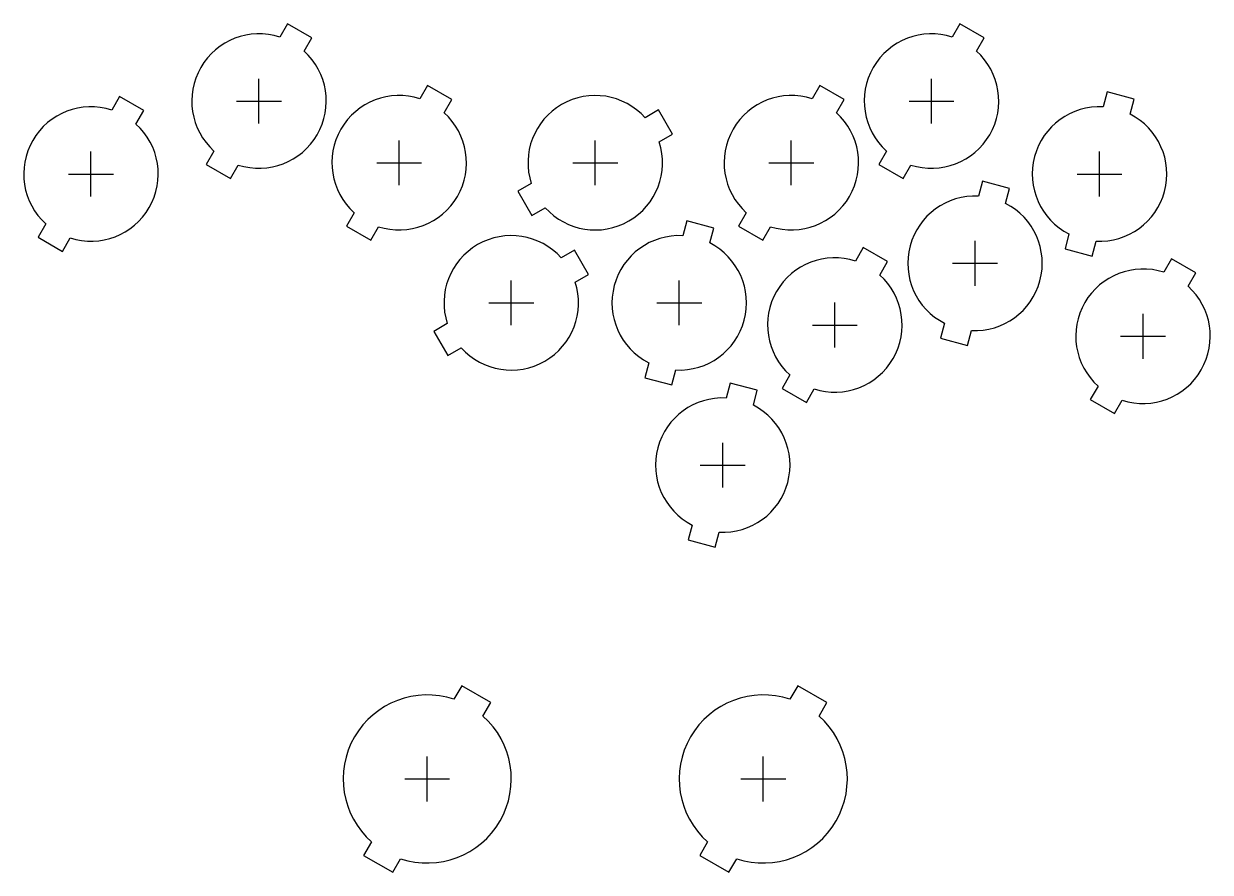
# Model space of a CAD drawing. Header units: millimetres. Extents: x -106 to 106, y -77 to 74.
import ezdxf

# ---------------------------------------------------------------- set-up
doc = ezdxf.new("R2010")
doc.units = ezdxf.units.MM
for name, color, linetype in [('BUTTONS_24', 1, 'Continuous'), ('BUTTONS_30', 5, 'Continuous'), ('REFERENCE', 8, 'Continuous')]:
    doc.layers.add(name, color=color, linetype=linetype)

msp = doc.modelspace()

# ---------------------------------------------------------------- linework, layer by layer
at = {"layer": 'BUTTONS_24'}
for points in [[(-60.18, 71.92, 0.809427), (-71.92, 51.59), (-73.3, 49.19), (-68.97, 46.69), (-67.59, 49.09, 0.809427), (-55.85, 69.42), (-54.47, 71.81), (-58.8, 74.31)], [(59.83, 71.92, 0.809427), (48.09, 51.59), (46.71, 49.19), (51.04, 46.69), (52.42, 49.09, 0.809427), (64.16, 69.42), (65.54, 71.81), (61.21, 74.31)], [(-35.17, 60.91, 0.809427), (-46.91, 40.58), (-48.29, 38.19), (-43.96, 35.69), (-42.58, 38.08, 0.809427), (-30.84, 58.41), (-29.46, 60.8), (-33.79, 63.3)], [(5.03, 57.53, 0.809427), (-15.3, 45.79), (-17.69, 44.41), (-15.19, 40.08), (-12.8, 41.46, 0.809427), (7.53, 53.2), (9.93, 54.58), (7.43, 58.91)], [(34.82, 60.91, 0.809427), (23.08, 40.58), (21.7, 38.19), (26.03, 35.69), (27.41, 38.08, 0.809427), (39.15, 58.41), (40.53, 60.8), (36.2, 63.3)], [(86.74, 59.47, 0.809427), (80.66, 36.79), (79.95, 34.13), (84.77, 32.83), (85.49, 35.5, 0.809427), (91.57, 58.17), (92.28, 60.84), (87.45, 62.14)], [(-90.17, 58.9, 0.809427), (-101.91, 38.57), (-103.29, 36.18), (-98.96, 33.68), (-97.58, 36.07, 0.809427), (-85.84, 56.4), (-84.46, 58.79), (-88.79, 61.29)], [(64.51, 43.52, 0.809427), (58.44, 20.85), (57.72, 18.18), (62.55, 16.89), (63.27, 19.55, 0.809427), (69.34, 42.23), (70.06, 44.9), (65.23, 46.19)], [(11.73, 36.47, 0.809427), (5.66, 13.79), (4.94, 11.12), (9.77, 9.83), (10.49, 12.5, 0.809427), (16.56, 35.17), (17.28, 37.84), (12.45, 39.14)], [(-9.96, 32.52, 0.809427), (-30.29, 20.78), (-32.68, 19.4), (-30.18, 15.07), (-27.79, 16.45, 0.809427), (-7.46, 28.19), (-5.07, 29.57), (-7.57, 33.9)], [(42.58, 31.95, 0.809427), (30.84, 11.62), (29.46, 9.22), (33.79, 6.72), (35.17, 9.12, 0.809427), (46.91, 29.45), (48.29, 31.84), (43.96, 34.34)], [(97.58, 29.94, 0.809427), (85.84, 9.61), (84.46, 7.21), (88.79, 4.71), (90.17, 7.11, 0.809427), (101.91, 27.44), (103.29, 29.83), (98.96, 32.33)], [(19.5, 7.5, 0.809427), (13.42, -15.17), (12.71, -17.84), (17.54, -19.13), (18.25, -16.46, 0.809427), (24.33, 6.21), (25.04, 8.88), (20.21, 10.17)]]:
    msp.add_lwpolyline(points, format="xyb", close=True, dxfattribs=at)
at = {"layer": 'BUTTONS_30'}
for points in [[(-29.12, -46.27, 0.816497), (-43.81, -71.73), (-45.22, -74.16), (-40.02, -77.16), (-38.62, -74.73, 0.816497), (-23.92, -49.27), (-22.52, -46.85), (-27.72, -43.85)], [(30.86, -46.27, 0.816497), (16.16, -71.73), (14.76, -74.16), (19.95, -77.16), (21.36, -74.73, 0.816497), (36.05, -49.27), (37.45, -46.85), (32.26, -43.85)]]:
    msp.add_lwpolyline(points, format="xyb", close=True, dxfattribs=at)
at = {"layer": 'REFERENCE'}
for p, q in [((-63.89, 56.5), (-63.89, 64.5)), ((56.13, 56.5), (56.13, 64.5)), ((-67.89, 60.5), (-59.89, 60.5)), ((52.13, 60.5), (60.13, 60.5)), ((-38.88, 45.49), (-38.88, 53.49)), ((-3.88, 45.49), (-3.88, 53.49)), ((31.11, 45.49), (31.11, 53.49)), ((-93.87, 43.48), (-93.87, 51.48)), ((86.11, 43.48), (86.11, 51.48)), ((-42.88, 49.49), (-34.88, 49.49)), ((-7.88, 49.49), (0.12, 49.49)), ((27.11, 49.49), (35.11, 49.49)), ((-97.87, 47.48), (-89.87, 47.48)), ((82.11, 47.48), (90.11, 47.48)), ((63.89, 27.54), (63.89, 35.54)), ((59.89, 31.54), (67.89, 31.54)), ((-18.87, 20.48), (-18.87, 28.48)), ((11.11, 20.48), (11.11, 28.48)), ((-22.87, 24.48), (-14.87, 24.48)), ((7.11, 24.48), (15.11, 24.48)), ((38.88, 16.53), (38.88, 24.53)), ((93.87, 14.52), (93.87, 22.52)), ((34.88, 20.53), (42.88, 20.53)), ((89.87, 18.52), (97.87, 18.52)), ((18.87, -8.48), (18.87, -0.48)), ((14.87, -4.48), (22.87, -4.48)), ((-33.87, -64.5), (-33.87, -56.5)), ((26.11, -64.5), (26.11, -56.5)), ((-37.87, -60.5), (-29.87, -60.5)), ((22.11, -60.5), (30.11, -60.5))]:
    msp.add_line(p, q, dxfattribs=at)

doc.saveas('drawing.dxf')
